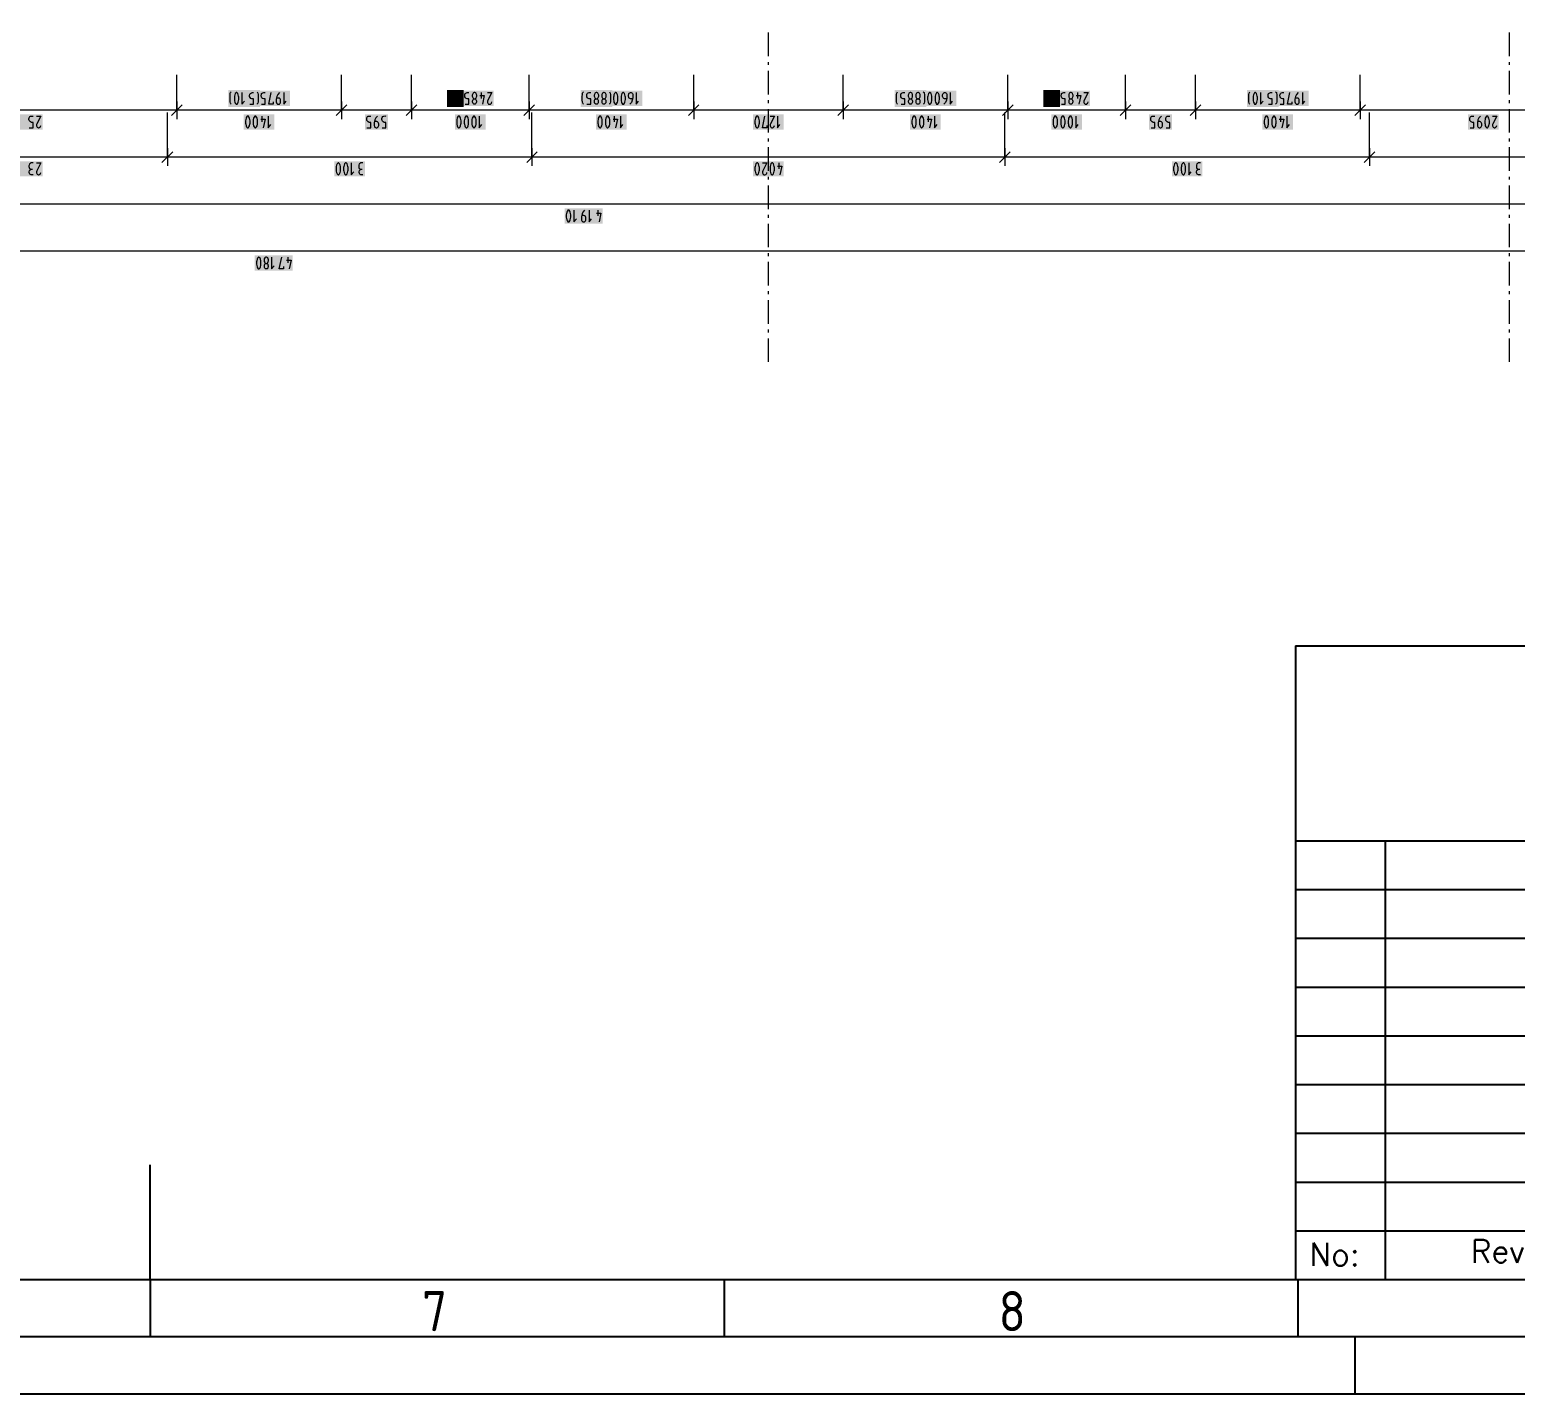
# Model space of a CAD drawing. Header units: millimetres. Extents: x 0 to 594, y 0 to 420.
# Drawn here: x 286.5 to 415.9, y 0 to 119 of the extents above; entities that cross this region are included whole.
import ezdxf
from ezdxf.enums import TextEntityAlignment as Align

# ---------------------------------------------------------------- set-up
doc = ezdxf.new("R2010")
doc.units = ezdxf.units.MM
doc.header["$LTSCALE"] = 8
for name, color, linetype in [('025', 1, 'Continuous'), ('035', 5, 'Continuous'), ('07', 7, 'Continuous'), ('PDF_Koty delkove', 7, 'Continuous'), ('PDF_Osy hlavni', 7, 'Continuous')]:
    doc.layers.add(name, color=color, linetype=linetype)
doc.styles.add('ISO Proportional', font='isocp.shx')
doc.styles.add('WD', font='romans.shx')

# ---------------------------------------------------------------- blocks, each defined once
blk = doc.blocks.new('IEC_border_a2')
at = {"layer": '035'}
for p, q in [((10, 10), (584, 10)), ((297, 10), (297, 5)), ((347, 10), (347, 5)), ((397, 10), (397, 5)), ((402, 0), (402, 5))]:
    blk.add_line(p, q, dxfattribs=at)
blk.add_lwpolyline([(0, 420), (594, 420), (594, 0), (0, 0)], close=True, dxfattribs=at)
at = {"layer": '07'}
blk.add_line((297, 10), (297, 20), dxfattribs=at)
blk.add_lwpolyline([(5, 415), (589, 415), (589, 5), (5, 5)], close=True, dxfattribs=at)
at = {"layer": '035', "style": 'ISO Proportional'}
for s, p in [('7', (320.67, 5.5)), ('8', (370.92, 5.5))]:
    blk.add_text(s, height=3.5, dxfattribs=at).set_placement(p)
blk = doc.blocks.new('IEC_tblock_a2')
at = {"layer": '035'}
for p, q in [((-179.4, 38.25), (-179.4, 0)), ((-187.2, 34), (-88.4, 34)), ((-187.2, 29.75), (-88.4, 29.75)), ((-187.2, 25.5), (-88.4, 25.5)), ((-187.2, 21.25), (-88.4, 21.25)), ((-187.2, 17), (-132.6, 17)), ((-187.2, 12.75), (-132.6, 12.75)), ((-187.2, 8.5), (-132.6, 8.5)), ((-187.2, 4.25), (0, 4.25))]:
    blk.add_line(p, q, dxfattribs=at)
at = {"layer": '07'}
for p, q in [((-187.2, 55.25), (-187.2, 0)), ((-187.2, 55.25), (0, 55.25)), ((-187.2, 38.25), (0, 38.25)), ((-187.2, 0), (0, 0))]:
    blk.add_line(p, q, dxfattribs=at)
at = {"style": 'WD'}
for tag, p in [('SCALE', (-69.88, 51.07)), ('SH', (-8.74, 10.06)), ('FILENAME', (-68.15, 0.8))]:
    blk.add_attdef(tag, p, '', height=2, dxfattribs=at)
for tag, height, p in [('PROJDESC', 5, (-45.9, 29.2)), ('EDDATE', 2, (-114.97, 30.8)), ('EDBY', 2, (-98.02, 30.86)), ('CKDATE', 2, (-114.85, 26.58)), ('CKBY', 2, (-97.88, 26.3)), ('DWGDESC', 5, (-44.85, 19.72)), ('DWGNO', 3.5, (-48.54, 9.46))]:
    blk.add_attdef(tag, text='', height=height, dxfattribs=at).set_placement(p, align=Align.CENTER)
at = {"style": 'WD', "flags": 1}
blk.add_attdef('WD_TB', (-120.95, 11.91), '', height=2, dxfattribs=at)
at = {"layer": '025', "style": 'WD'}
for s, p in [('No:', (-183.81, 1.19)), ('Revision', (-166.53, 1.47))]:
    blk.add_text(s, height=2, dxfattribs=at).set_placement(p, align=Align.CENTER)

msp = doc.modelspace()

# ---------------------------------------------------------------- linework, layer by layer
at = {"layer": 'PDF_Koty delkove', "lineweight": 18}
for points in [[(299.31, 111.94), (299.31, 112.85), (299.31, 112.89), (299.31, 112.95), (299.31, 112.99), (299.31, 113.02), (299.31, 113.06), (299.31, 113.08), (299.31, 113.12), (299.31, 113.22), (299.31, 113.26), (299.31, 113.28), (299.31, 113.32), (299.31, 113.4), (299.31, 113.44), (299.31, 115.02)], [(313.66, 113.22), (313.66, 113.29), (313.66, 113.33), (313.66, 113.59), (313.66, 113.64), (313.66, 115.02)], [(319.75, 111.94), (319.75, 112.74), (319.75, 112.78), (319.75, 112.83), (319.75, 112.87), (319.75, 112.9), (319.75, 112.93), (319.75, 112.95), (319.75, 112.99), (319.75, 113.08), (319.75, 113.11), (319.75, 113.14), (319.75, 113.17), (319.75, 113.25), (319.75, 113.29), (319.75, 113.54), (319.75, 113.58), (319.75, 115.02)], [(330, 111.94), (330, 112.69), (330, 112.72), (330, 112.78), (330, 112.81), (330, 112.84), (330, 112.87), (330, 112.89), (330, 112.92), (330, 113.01), (330, 113.04), (330, 113.06), (330, 113.1), (330, 113.17), (330, 113.21), (330, 113.45), (330, 113.49), (330, 113.6), (330, 113.65), (330, 115.02)], [(344.35, 111.94), (344.35, 112.61), (344.35, 112.64), (344.35, 112.69), (344.35, 112.72), (344.35, 112.75), (344.35, 112.78), (344.35, 112.8), (344.35, 112.83), (344.35, 112.91), (344.35, 112.94), (344.35, 112.96), (344.35, 113), (344.35, 113.06), (344.35, 113.09), (344.35, 113.32), (344.35, 113.36), (344.35, 113.46), (344.35, 113.5), (344.35, 113.59), (344.35, 113.63), (344.35, 115.02)], [(357.37, 111.94), (357.37, 112.55), (357.37, 112.57), (357.37, 112.62), (357.37, 112.65), (357.37, 112.67), (357.37, 112.7), (357.37, 112.72), (357.37, 112.75), (357.37, 112.82), (357.37, 112.85), (357.37, 112.87), (357.37, 112.9), (357.37, 112.96), (357.37, 112.99), (357.37, 113.2), (357.37, 113.24), (357.37, 113.34), (357.37, 113.37), (357.37, 113.45), (357.37, 113.49), (357.37, 115.02)], [(371.72, 113.07), (371.72, 113.11), (371.72, 113.2), (371.72, 113.23), (371.72, 113.3), (371.72, 113.34), (371.72, 113.58), (371.72, 113.62), (371.72, 115.02)], [(381.97, 111.94), (381.97, 112.41), (381.97, 112.44), (381.97, 112.48), (381.97, 112.5), (381.97, 112.53), (381.97, 112.55), (381.97, 112.56), (381.97, 112.59), (381.97, 112.65), (381.97, 112.68), (381.97, 112.69), (381.97, 112.72), (381.97, 112.77), (381.97, 112.8), (381.97, 112.98), (381.97, 113.01), (381.97, 113.1), (381.97, 113.13), (381.97, 113.2), (381.97, 113.23), (381.97, 113.46), (381.97, 113.49), (381.97, 113.59), (381.97, 113.63), (381.97, 115.02)], [(388.07, 111.94), (388.07, 112.38), (388.07, 112.4), (388.07, 112.44), (388.07, 112.47), (388.07, 112.49), (388.07, 112.51), (388.07, 112.52), (388.07, 112.55), (388.07, 112.61), (388.07, 112.64), (388.07, 112.65), (388.07, 112.68), (388.07, 112.73), (388.07, 112.75), (388.07, 112.93), (388.07, 112.96), (388.07, 113.04), (388.07, 113.07), (388.07, 113.14), (388.07, 113.17), (388.07, 113.38), (388.07, 113.42), (388.07, 113.52), (388.07, 113.55), (388.07, 115.02)], [(402.42, 111.94), (402.42, 112.31), (402.42, 112.33), (402.42, 112.36), (402.42, 112.38), (402.42, 112.4), (402.42, 112.42), (402.42, 112.43), (402.42, 112.46), (402.42, 112.51), (402.42, 112.54), (402.42, 112.55), (402.42, 112.57), (402.42, 112.62), (402.42, 112.64), (402.42, 112.8), (402.42, 112.83), (402.42, 112.9), (402.42, 112.93), (402.42, 112.99), (402.42, 113.02), (402.42, 113.21), (402.42, 113.24), (402.42, 113.33), (402.42, 113.36), (402.42, 113.57), (402.42, 113.6), (402.42, 115.02)], [(299.31, 112.71), (299.31, 111.94), (299.31, 111.17)], [(304.06, 112.45), (304.03, 112.49), (303.99, 112.56), (303.96, 112.66), (303.95, 112.8), (303.95, 113.14), (303.96, 113.31), (303.97, 113.41), (304, 113.48), (304.06, 113.55)], [(304.99, 113.48), (304.99, 112.45), (305.2, 112.73)], [(306.3, 113.55), (306.35, 113.48), (306.38, 113.41), (306.39, 113.31), (306.41, 113.14), (306.41, 112.8), (306.39, 112.66), (306.36, 112.56), (306.32, 112.49), (306.3, 112.45)], [(306.69, 112.45), (307.02, 112.45), (307.02, 112.93), (306.88, 112.93), (306.79, 112.97), (306.73, 113.02), (306.68, 113.1), (306.66, 113.17), (306.66, 113.24), (306.68, 113.31), (306.7, 113.38), (306.74, 113.43), (306.8, 113.46), (306.88, 113.48), (307.02, 113.48)], [(307.7, 112.66), (307.7, 112.45), (307.32, 112.45), (307.54, 113.48)], [(308.11, 113.31), (308.03, 113.14), (307.97, 112.9), (307.97, 112.66), (307.99, 112.59), (308.02, 112.54), (308.04, 112.51), (308.08, 112.47), (308.14, 112.45), (308.19, 112.45), (308.25, 112.47), (308.29, 112.51), (308.32, 112.54), (308.34, 112.59), (308.36, 112.66), (308.36, 112.8), (308.34, 112.86), (308.32, 112.93), (308.25, 112.98), (308.19, 113), (308, 113)], [(308.25, 113.48), (308.11, 113.31)], [(308.63, 113.48), (308.63, 112.45), (308.85, 112.73)], [(313.66, 111.94), (313.66, 112.78), (313.66, 112.81), (313.66, 112.87), (313.66, 112.9), (313.66, 112.94), (313.66, 112.97), (313.66, 112.99), (313.66, 113.03), (313.66, 113.12), (313.66, 113.16), (313.66, 113.18), (313.66, 113.22)], [(313.66, 112.71), (313.66, 111.94), (313.66, 111.17)], [(319.75, 112.71), (319.75, 111.94), (319.75, 111.17)], [(323.11, 112.45), (323.08, 112.49), (323.04, 112.56), (323.01, 112.66), (323, 112.8), (323, 113.14), (323.01, 113.31), (323.03, 113.41), (323.06, 113.48), (323.11, 113.55)], [(324.04, 113.55), (324.09, 113.48), (324.12, 113.41), (324.14, 113.31), (324.15, 113.14), (324.15, 112.8), (324.14, 112.66), (324.11, 112.56), (324.07, 112.49), (324.04, 112.45)], [(324.43, 112.45), (324.76, 112.45), (324.76, 112.93), (324.62, 112.93), (324.53, 112.97), (324.47, 113.02), (324.42, 113.1), (324.41, 113.17), (324.41, 113.24), (324.42, 113.31), (324.45, 113.38), (324.49, 113.43)], [(324.49, 113.43), (324.54, 113.46), (324.62, 113.48), (324.76, 113.48)], [(325.31, 112.93), (325.33, 112.91), (325.38, 112.86), (325.4, 112.8), (325.42, 112.73), (325.42, 112.66), (325.4, 112.59), (325.38, 112.52), (325.32, 112.47), (325.28, 112.45), (325.23, 112.45), (325.18, 112.47), (325.13, 112.52), (325.1, 112.59), (325.09, 112.66), (325.09, 112.73), (325.1, 112.8), (325.13, 112.86), (325.17, 112.91), (325.2, 112.93)], [(325.72, 113.21), (326.1, 113.21), (325.94, 112.45)], [(325.83, 113.48), (325.83, 112.97)], [(326.37, 113.48), (326.76, 113.48), (326.4, 112.8), (326.37, 112.73), (326.37, 112.62), (326.4, 112.56), (326.44, 112.51), (326.48, 112.47), (326.54, 112.45), (326.59, 112.45), (326.65, 112.47), (326.69, 112.51), (326.73, 112.56), (326.76, 112.66)], [(330, 112.71), (330, 111.94), (330, 111.17)], [(334.75, 112.45), (334.73, 112.49), (334.69, 112.56), (334.66, 112.66), (334.64, 112.8), (334.64, 113.14), (334.66, 113.31), (334.67, 113.41), (334.7, 113.48), (334.75, 113.55)], [(335.05, 112.45), (335.38, 112.45), (335.38, 112.93), (335.25, 112.93), (335.15, 112.97), (335.1, 113.02), (335.04, 113.1), (335.03, 113.17), (335.03, 113.24), (335.04, 113.31), (335.07, 113.38), (335.11, 113.43), (335.16, 113.46), (335.25, 113.48)], [(335.25, 113.48), (335.38, 113.48)], [(335.7, 113.09), (335.74, 113), (335.79, 112.95), (335.82, 112.93), (335.93, 112.93), (335.96, 112.95), (336.01, 113), (336.05, 113.09), (336.07, 113.17), (336.07, 113.24), (336.05, 113.32), (336.01, 113.41), (335.96, 113.46), (335.9, 113.48), (335.85, 113.48), (335.79, 113.46), (335.74, 113.41), (335.7, 113.32), (335.68, 113.24)], [(335.68, 113.24), (335.68, 113.17), (335.7, 113.09)], [(335.93, 112.93), (335.96, 112.91), (336, 112.86), (336.02, 112.8), (336.04, 112.73), (336.04, 112.66), (336.02, 112.59), (336, 112.52), (335.94, 112.47), (335.9, 112.45), (335.85, 112.45), (335.81, 112.47), (335.75, 112.52), (335.72, 112.59), (335.71, 112.66), (335.71, 112.73), (335.72, 112.8), (335.75, 112.86), (335.79, 112.91), (335.82, 112.93)], [(336.59, 112.93), (336.61, 112.91), (336.65, 112.86), (336.68, 112.8), (336.69, 112.73), (336.69, 112.66), (336.68, 112.59), (336.65, 112.52), (336.6, 112.47), (336.56, 112.45), (336.5, 112.45), (336.46, 112.47), (336.41, 112.52), (336.38, 112.59), (336.37, 112.66), (336.37, 112.73), (336.38, 112.8), (336.41, 112.86), (336.45, 112.91), (336.48, 112.93)], [(337, 113.55), (337.05, 113.48), (337.08, 113.41), (337.09, 113.31), (337.11, 113.14), (337.11, 112.8), (337.09, 112.66), (337.06, 112.56), (337.02, 112.49), (337, 112.45)], [(339.03, 112.93), (338.84, 112.93), (338.78, 112.95), (338.74, 112.98), (338.71, 113.02), (338.69, 113.07), (338.67, 113.14), (338.67, 113.27), (338.69, 113.34), (338.71, 113.39), (338.74, 113.43), (338.78, 113.46), (338.84, 113.48), (338.89, 113.48), (338.95, 113.46), (338.99, 113.43), (339.01, 113.39), (339.04, 113.34), (339.06, 113.27), (339.06, 113.03), (339, 112.8)], [(339, 112.8), (338.92, 112.62), (338.78, 112.45)], [(339.33, 113.48), (339.33, 112.45), (339.55, 112.73)], [(344.35, 112.71), (344.35, 111.94), (344.35, 111.17)], [(357.37, 112.71), (357.37, 111.94), (357.37, 111.17)], [(362.12, 112.45), (362.09, 112.49), (362.05, 112.56), (362.03, 112.66), (362.01, 112.8), (362.01, 113.14), (362.03, 113.31), (362.04, 113.41), (362.07, 113.48), (362.12, 113.55)], [(362.42, 112.45), (362.75, 112.45), (362.75, 112.93), (362.61, 112.93), (362.52, 112.97), (362.46, 113.02), (362.41, 113.1), (362.39, 113.17), (362.39, 113.24), (362.41, 113.31), (362.44, 113.38), (362.48, 113.43), (362.53, 113.46), (362.61, 113.48), (362.75, 113.48)], [(363.27, 112.45), (363.21, 112.45), (363.17, 112.47), (363.12, 112.52), (363.09, 112.59), (363.08, 112.66), (363.08, 112.73), (363.09, 112.8), (363.12, 112.86), (363.16, 112.91), (363.19, 112.93)], [(363.3, 112.93), (363.32, 112.91), (363.36, 112.86), (363.39, 112.8), (363.41, 112.73), (363.41, 112.66), (363.39, 112.59), (363.36, 112.52), (363.31, 112.47), (363.27, 112.45)], [(363.71, 113.24), (363.71, 113.17), (363.72, 113.09), (363.76, 113), (363.82, 112.95), (363.84, 112.93), (363.95, 112.93), (363.98, 112.95), (364.03, 113), (364.08, 113.09), (364.09, 113.17), (364.09, 113.24), (364.08, 113.32), (364.03, 113.41), (363.98, 113.46), (363.93, 113.48), (363.87, 113.48), (363.82, 113.46), (363.76, 113.41)], [(363.76, 113.41), (363.72, 113.32), (363.71, 113.24)], [(363.95, 112.93), (363.98, 112.91), (364.02, 112.86), (364.05, 112.8), (364.06, 112.73), (364.06, 112.66), (364.05, 112.59), (364.02, 112.52), (363.97, 112.47), (363.93, 112.45), (363.87, 112.45), (363.83, 112.47), (363.77, 112.52), (363.75, 112.59), (363.73, 112.66), (363.73, 112.73), (363.75, 112.8), (363.77, 112.86), (363.82, 112.91), (363.84, 112.93)], [(364.36, 113.55), (364.42, 113.48), (364.44, 113.41), (364.46, 113.31), (364.47, 113.14), (364.47, 112.8), (364.46, 112.66), (364.43, 112.56), (364.39, 112.49), (364.36, 112.45)], [(364.73, 112.86), (364.74, 112.76), (364.77, 112.64), (364.81, 112.54), (364.86, 112.47), (364.89, 112.45), (364.95, 112.45), (364.97, 112.47), (365.03, 112.54), (365.07, 112.64), (365.1, 112.76), (365.11, 112.86), (365.11, 113.07), (365.1, 113.17), (365.07, 113.29), (365.03, 113.39), (364.97, 113.46), (364.95, 113.48), (364.89, 113.48), (364.86, 113.46), (364.81, 113.39), (364.77, 113.29), (364.74, 113.17), (364.73, 113.07)], [(364.73, 113.07), (364.73, 112.86)], [(366.4, 112.93), (366.2, 112.93), (366.15, 112.95), (366.11, 112.98), (366.08, 113.02), (366.05, 113.07), (366.04, 113.14), (366.04, 113.27), (366.05, 113.34), (366.08, 113.39), (366.11, 113.43), (366.15, 113.46), (366.2, 113.48), (366.26, 113.48), (366.31, 113.46), (366.35, 113.43), (366.38, 113.39), (366.41, 113.34), (366.42, 113.27), (366.42, 113.03), (366.37, 112.8), (366.29, 112.62), (366.15, 112.45)], [(366.7, 113.48), (366.7, 112.45), (366.91, 112.73)], [(371.72, 111.94), (371.72, 112.47), (371.72, 112.49), (371.72, 112.54), (371.72, 112.56), (371.72, 112.59), (371.72, 112.61), (371.72, 112.63), (371.72, 112.65), (371.72, 112.72), (371.72, 112.75), (371.72, 112.77), (371.72, 112.8), (371.72, 112.85), (371.72, 112.88), (371.72, 113.07)], [(371.72, 112.71), (371.72, 111.94), (371.72, 111.17)], [(375.08, 112.45), (375.05, 112.49), (375.01, 112.56), (374.98, 112.66), (374.97, 112.8), (374.97, 113.14), (374.98, 113.31), (374.99, 113.41), (375.02, 113.48), (375.08, 113.55)], [(376.01, 113.55), (376.06, 113.48), (376.09, 113.41), (376.1, 113.31), (376.12, 113.14), (376.12, 112.8), (376.1, 112.66), (376.07, 112.56), (376.03, 112.49), (376.01, 112.45)], [(376.37, 113.24), (376.39, 113.31), (376.41, 113.38), (376.45, 113.43), (376.51, 113.46), (376.59, 113.48), (376.73, 113.48)], [(376.4, 112.45), (376.73, 112.45), (376.73, 112.93), (376.59, 112.93), (376.5, 112.97), (376.44, 113.02), (376.39, 113.1), (376.37, 113.17), (376.37, 113.24)], [(377.27, 112.93), (377.3, 112.91), (377.34, 112.86), (377.37, 112.8), (377.38, 112.73), (377.38, 112.66), (377.37, 112.59), (377.34, 112.52), (377.29, 112.47), (377.25, 112.45), (377.19, 112.45), (377.15, 112.47), (377.1, 112.52), (377.07, 112.59), (377.06, 112.66), (377.06, 112.73), (377.07, 112.8), (377.1, 112.86), (377.14, 112.91), (377.16, 112.93)], [(377.68, 113.21), (378.07, 113.21), (377.9, 112.45)], [(377.79, 113.48), (377.79, 112.97)], [(378.34, 113.48), (378.72, 113.48), (378.37, 112.8), (378.34, 112.73), (378.34, 112.62), (378.37, 112.56), (378.41, 112.51), (378.45, 112.47), (378.5, 112.45), (378.56, 112.45), (378.61, 112.47), (378.65, 112.51), (378.7, 112.56), (378.72, 112.66)], [(381.97, 112.71), (381.97, 111.94), (381.97, 111.17)], [(388.07, 112.71), (388.07, 111.94), (388.07, 111.17)], [(392.82, 112.45), (392.79, 112.49), (392.75, 112.56), (392.72, 112.66), (392.71, 112.8), (392.71, 113.14), (392.72, 113.31), (392.74, 113.41), (392.77, 113.48), (392.82, 113.55)], [(393.09, 113.07), (393.09, 112.86), (393.11, 112.76), (393.13, 112.64), (393.18, 112.54), (393.23, 112.47), (393.26, 112.45), (393.31, 112.45), (393.34, 112.47), (393.39, 112.54), (393.43, 112.64), (393.46, 112.76), (393.48, 112.86), (393.48, 113.07), (393.46, 113.17), (393.43, 113.29), (393.39, 113.39), (393.34, 113.46), (393.31, 113.48), (393.26, 113.48), (393.23, 113.46), (393.18, 113.39), (393.13, 113.29), (393.11, 113.17), (393.09, 113.07)], [(393.75, 113.48), (393.75, 112.45), (393.97, 112.73)], [(394.43, 112.45), (394.76, 112.45), (394.76, 112.93), (394.62, 112.93), (394.53, 112.97), (394.47, 113.02), (394.42, 113.1), (394.41, 113.17), (394.41, 113.24), (394.42, 113.31), (394.45, 113.38), (394.49, 113.43), (394.54, 113.46), (394.62, 113.48), (394.76, 113.48)], [(395.06, 113.55), (395.12, 113.48), (395.14, 113.41), (395.16, 113.31), (395.17, 113.14), (395.17, 112.8), (395.16, 112.66), (395.13, 112.56), (395.09, 112.49), (395.06, 112.45)], [(395.43, 113.24), (395.44, 113.31), (395.47, 113.38), (395.51, 113.43), (395.56, 113.46), (395.65, 113.48), (395.78, 113.48)], [(395.45, 112.45), (395.78, 112.45), (395.78, 112.93), (395.65, 112.93), (395.55, 112.97), (395.5, 113.02), (395.44, 113.1), (395.43, 113.17), (395.43, 113.24)], [(396.47, 112.66), (396.47, 112.45), (396.08, 112.45), (396.3, 113.48)], [(397.01, 113.48), (396.88, 113.31), (396.79, 113.14), (396.74, 112.9), (396.74, 112.66), (396.75, 112.59), (396.78, 112.54), (396.81, 112.51), (396.85, 112.47), (396.9, 112.45), (396.96, 112.45), (397.01, 112.47), (397.05, 112.51), (397.08, 112.54), (397.11, 112.59), (397.12, 112.66), (397.12, 112.8), (397.11, 112.86), (397.08, 112.93), (397.01, 112.98), (396.96, 113), (396.77, 113)], [(397.39, 113.48), (397.39, 112.45), (397.61, 112.73)], [(402.42, 112.71), (402.42, 111.94), (402.42, 111.17)], [(423.89, 111.94), (402.42, 111.94), (388.07, 111.94), (381.97, 111.94), (371.72, 111.94), (357.37, 111.94), (344.35, 111.94), (330, 111.94), (319.75, 111.94), (313.66, 111.94), (299.31, 111.94), (273.27, 111.94)], [(286.45, 110.4), (286.78, 110.4), (286.78, 110.88), (286.64, 110.88), (286.55, 110.92), (286.49, 110.97), (286.44, 111.05), (286.42, 111.12), (286.42, 111.19), (286.44, 111.26), (286.47, 111.33), (286.51, 111.38), (286.56, 111.41), (286.64, 111.43), (286.78, 111.43)], [(287.08, 111.43), (287.47, 111.43), (287.11, 110.75), (287.08, 110.68), (287.08, 110.57), (287.11, 110.51)], [(298.49, 107.85), (298.49, 111.73)], [(299.77, 112.4), (298.84, 111.48)], [(305.96, 110.81), (305.97, 110.71), (306, 110.59), (306.04, 110.49), (306.1, 110.42), (306.12, 110.4), (306.18, 110.4), (306.21, 110.42), (306.26, 110.49), (306.3, 110.59), (306.33, 110.71), (306.34, 110.81), (306.34, 111.02), (306.33, 111.12), (306.3, 111.24), (306.26, 111.34), (306.21, 111.41), (306.18, 111.43), (306.12, 111.43), (306.1, 111.41), (306.04, 111.34), (306, 111.24), (305.97, 111.12), (305.96, 111.02)], [(306.73, 111.43), (306.73, 110.92)], [(307.27, 111.43), (307.27, 110.4), (307.49, 110.68)], [(314.12, 112.4), (313.19, 111.48)], [(315.88, 110.4), (316.21, 110.4), (316.21, 110.88), (316.07, 110.88), (315.98, 110.92), (315.92, 110.97), (315.87, 111.05), (315.86, 111.12), (315.86, 111.19), (315.87, 111.26), (315.9, 111.33), (315.94, 111.38), (315.99, 111.41), (316.07, 111.43), (316.21, 111.43)], [(316.79, 111.43), (316.65, 111.26), (316.57, 111.09), (316.51, 110.85), (316.51, 110.61), (316.53, 110.54), (316.55, 110.49), (316.58, 110.46), (316.62, 110.42), (316.68, 110.4), (316.73, 110.4), (316.79, 110.42), (316.83, 110.46), (316.85, 110.49), (316.88, 110.54), (316.9, 110.61), (316.9, 110.75), (316.88, 110.81), (316.85, 110.88), (316.79, 110.93), (316.73, 110.95), (316.54, 110.95)], [(320.22, 112.4), (319.29, 111.48)], [(324.73, 111.12), (324.7, 111.24), (324.66, 111.34), (324.6, 111.41), (324.58, 111.43), (324.52, 111.43), (324.49, 111.41), (324.44, 111.34), (324.4, 111.24), (324.37, 111.12), (324.36, 111.02)], [(325.67, 111.43), (325.67, 110.4), (325.89, 110.68)], [(330.47, 112.4), (329.54, 111.48)], [(330.26, 107.85), (330.26, 111.73)], [(336.66, 111.02), (336.66, 110.81), (336.67, 110.71), (336.7, 110.59), (336.74, 110.49), (336.79, 110.42), (336.82, 110.4), (336.88, 110.4), (336.9, 110.42), (336.96, 110.49), (337, 110.59), (337.03, 110.71), (337.04, 110.81), (337.04, 111.02), (337.03, 111.12), (337, 111.24), (336.96, 111.34), (336.9, 111.41), (336.88, 111.43), (336.82, 111.43), (336.79, 111.41)], [(336.79, 111.41), (336.74, 111.34), (336.7, 111.24), (336.67, 111.12), (336.66, 111.02)], [(337.42, 111.43), (337.42, 110.92)], [(337.97, 111.43), (337.97, 110.4), (338.19, 110.68)], [(344.81, 112.4), (343.89, 111.48)], [(350.34, 110.4), (350.56, 111.43)], [(351, 111.43), (351.38, 111.43), (351.03, 110.75), (351, 110.68), (351, 110.57), (351.03, 110.51), (351.07, 110.46), (351.11, 110.42), (351.16, 110.4), (351.22, 110.4), (351.27, 110.42), (351.31, 110.46), (351.35, 110.51), (351.38, 110.61)], [(351.66, 111.43), (351.66, 110.4), (351.87, 110.68)], [(357.83, 112.4), (356.91, 111.48)], [(363.37, 111.02), (363.37, 110.81), (363.38, 110.71), (363.41, 110.59), (363.45, 110.49), (363.5, 110.42), (363.53, 110.4), (363.59, 110.4), (363.61, 110.42), (363.67, 110.49), (363.71, 110.59), (363.74, 110.71), (363.75, 110.81), (363.75, 111.02), (363.74, 111.12), (363.71, 111.24), (363.67, 111.34), (363.61, 111.41), (363.59, 111.43), (363.53, 111.43), (363.5, 111.41), (363.45, 111.34), (363.41, 111.24), (363.38, 111.12)], [(364.79, 111.43), (364.79, 110.92)], [(365.34, 111.43), (365.34, 110.4), (365.56, 110.68)], [(372.18, 112.4), (371.26, 111.48)], [(371.46, 107.85), (371.46, 111.73)], [(376.7, 110.71), (376.71, 110.81), (376.71, 111.02), (376.7, 111.12), (376.67, 111.24), (376.63, 111.34), (376.57, 111.41), (376.54, 111.43), (376.49, 111.43), (376.46, 111.41), (376.41, 111.34), (376.37, 111.24), (376.34, 111.12), (376.33, 111.02)], [(377.64, 111.43), (377.64, 110.4), (377.86, 110.68)], [(382.43, 112.4), (381.51, 111.48)], [(384.53, 110.4), (384.53, 110.88), (384.39, 110.88), (384.29, 110.92), (384.24, 110.97), (384.19, 111.05), (384.17, 111.12), (384.17, 111.19), (384.19, 111.26), (384.21, 111.33), (384.25, 111.38), (384.31, 111.41), (384.39, 111.43), (384.53, 111.43)], [(385.1, 111.43), (384.96, 111.26), (384.88, 111.09), (384.83, 110.85), (384.83, 110.61), (384.84, 110.54), (384.87, 110.49), (384.9, 110.46), (384.94, 110.42), (384.99, 110.4), (385.05, 110.4), (385.1, 110.42), (385.14, 110.46), (385.17, 110.49), (385.2, 110.54), (385.21, 110.61), (385.21, 110.75), (385.2, 110.81), (385.17, 110.88), (385.1, 110.93), (385.05, 110.95), (384.86, 110.95)], [(385.51, 110.4), (385.84, 110.4), (385.84, 110.88), (385.7, 110.88), (385.61, 110.92), (385.55, 110.97), (385.5, 111.05), (385.49, 111.12), (385.49, 111.19), (385.5, 111.26), (385.53, 111.33), (385.57, 111.38), (385.62, 111.41), (385.7, 111.43), (385.84, 111.43)], [(388.53, 112.4), (387.61, 111.48)], [(394.31, 110.42), (394.37, 110.49), (394.41, 110.59), (394.44, 110.71), (394.45, 110.81), (394.45, 111.02), (394.44, 111.12), (394.41, 111.24), (394.37, 111.34), (394.31, 111.41), (394.29, 111.43), (394.23, 111.43), (394.2, 111.41), (394.15, 111.34), (394.11, 111.24), (394.08, 111.12), (394.07, 111.02)], [(395.49, 111.43), (395.49, 110.92)], [(396.04, 111.43), (396.04, 110.4), (396.26, 110.68)], [(402.88, 112.4), (401.96, 111.48)], [(403.24, 107.85), (403.24, 111.73)], [(412.01, 110.4), (412.33, 110.4), (412.33, 110.88), (412.2, 110.88), (412.1, 110.92), (412.05, 110.97), (411.99, 111.05), (411.98, 111.12), (411.98, 111.19), (411.99, 111.26), (412.02, 111.33), (412.06, 111.38), (412.12, 111.41), (412.2, 111.43), (412.33, 111.43)], [(412.91, 111.43), (412.77, 111.26), (412.69, 111.09), (412.64, 110.85), (412.64, 110.61), (412.65, 110.54), (412.68, 110.49), (412.7, 110.46), (412.75, 110.42), (412.8, 110.4), (412.85, 110.4), (412.91, 110.42), (412.95, 110.46), (412.98, 110.49), (413.01, 110.54), (413.02, 110.61), (413.02, 110.75), (413.01, 110.81), (412.98, 110.88), (412.91, 110.93), (412.85, 110.95), (412.66, 110.95)], [(413.95, 111.43), (414.33, 111.43), (413.98, 110.75), (413.95, 110.68), (413.95, 110.57), (413.98, 110.51), (414.02, 110.46), (414.06, 110.42), (414.11, 110.4), (414.17, 110.4)], [(287.11, 110.51), (287.15, 110.46), (287.19, 110.42), (287.25, 110.4), (287.3, 110.4), (287.35, 110.42), (287.4, 110.46), (287.44, 110.51), (287.47, 110.61)], [(305.96, 111.02), (305.96, 110.81)], [(306.62, 111.16), (307, 111.16), (306.84, 110.4)], [(324.36, 111.02), (324.36, 110.81), (324.37, 110.71), (324.4, 110.59), (324.44, 110.49), (324.49, 110.42), (324.52, 110.4), (324.58, 110.4), (324.6, 110.42), (324.66, 110.49), (324.7, 110.59), (324.73, 110.71), (324.74, 110.81), (324.74, 111.02), (324.73, 111.12)], [(337.32, 111.16), (337.7, 111.16), (337.53, 110.4)], [(350.73, 110.61), (350.73, 110.4), (350.34, 110.4)], [(363.38, 111.12), (363.37, 111.02)], [(364.68, 111.16), (365.07, 111.16), (364.9, 110.4)], [(376.33, 111.02), (376.33, 110.81), (376.34, 110.71), (376.37, 110.59), (376.41, 110.49), (376.46, 110.42), (376.49, 110.4), (376.54, 110.4), (376.57, 110.42), (376.63, 110.49), (376.67, 110.59), (376.7, 110.71)], [(384.2, 110.4), (384.53, 110.4)], [(394.07, 111.02), (394.07, 110.81), (394.08, 110.71), (394.11, 110.59), (394.15, 110.49), (394.2, 110.42), (394.23, 110.4), (394.29, 110.4), (394.31, 110.42)], [(395.38, 111.16), (395.76, 111.16), (395.6, 110.4)], [(414.17, 110.4), (414.22, 110.42), (414.26, 110.46), (414.31, 110.51), (414.33, 110.61)], [(549.56, 107.85), (518.99, 107.85), (486.83, 107.85), (438.24, 107.85), (403.24, 107.85), (371.46, 107.85), (330.26, 107.85), (298.49, 107.85), (274.09, 107.85), (242.32, 107.85), (201.11, 107.85), (169.34, 107.85), (140.38, 107.85), (119.96, 107.85), (114.47, 107.85), (80.88, 107.85), (65.97, 107.85)], [(298.95, 108.31), (298.02, 107.39)], [(298.49, 108.62), (298.49, 107.85), (298.49, 107.08)], [(330.72, 108.31), (329.8, 107.39)], [(330.26, 108.62), (330.26, 107.85), (330.26, 107.08)], [(371.93, 108.31), (371, 107.39)], [(371.46, 108.62), (371.46, 107.85), (371.46, 107.08)], [(403.7, 108.31), (402.78, 107.39)], [(403.24, 108.62), (403.24, 107.85), (403.24, 107.08)], [(286.78, 107.34), (286.59, 107.34), (286.52, 107.3), (286.47, 107.25), (286.44, 107.16), (286.42, 107.1), (286.42, 107.03), (286.44, 106.94), (286.47, 106.87), (286.52, 106.82), (286.62, 106.79)], [(286.78, 106.31), (286.62, 106.31), (286.56, 106.33), (286.51, 106.36), (286.48, 106.41), (286.45, 106.52), (286.45, 106.58), (286.48, 106.69), (286.53, 106.75), (286.62, 106.79), (286.73, 106.79)], [(287.08, 107.34), (287.47, 107.34), (287.11, 106.65), (287.08, 106.58), (287.08, 106.48), (287.11, 106.41), (287.15, 106.36), (287.19, 106.33), (287.25, 106.31), (287.3, 106.31), (287.36, 106.33), (287.4, 106.36), (287.44, 106.41), (287.47, 106.52)], [(313.2, 106.93), (313.2, 106.72), (313.21, 106.62), (313.24, 106.5), (313.28, 106.4), (313.33, 106.33), (313.36, 106.31), (313.41, 106.31), (313.44, 106.33), (313.5, 106.4), (313.54, 106.5), (313.56, 106.62), (313.58, 106.72), (313.58, 106.93), (313.56, 107.03), (313.54, 107.15), (313.5, 107.25), (313.44, 107.32), (313.41, 107.34), (313.36, 107.34), (313.33, 107.32), (313.28, 107.25)], [(313.28, 107.25), (313.24, 107.15), (313.21, 107.03), (313.2, 106.93)], [(314.51, 107.34), (314.51, 106.31), (314.73, 106.58)], [(315.52, 107.34), (315.33, 107.34), (315.26, 107.3), (315.21, 107.25), (315.18, 107.16), (315.17, 107.1), (315.17, 107.03), (315.18, 106.94)], [(315.18, 106.94), (315.21, 106.87), (315.26, 106.82), (315.36, 106.79)], [(315.52, 106.31), (315.36, 106.31), (315.3, 106.33), (315.25, 106.36), (315.22, 106.41), (315.19, 106.52), (315.19, 106.58), (315.22, 106.69), (315.28, 106.75), (315.36, 106.79), (315.47, 106.79)], [(351.66, 107.06), (352.04, 107.06), (351.87, 106.31)], [(351.77, 107.34), (351.77, 106.82)], [(386.31, 106.33), (386.34, 106.31), (386.39, 106.31), (386.42, 106.33), (386.48, 106.4), (386.52, 106.5), (386.54, 106.62), (386.56, 106.72), (386.56, 106.93), (386.54, 107.03), (386.52, 107.15), (386.48, 107.25), (386.42, 107.32), (386.39, 107.34), (386.34, 107.34), (386.31, 107.32), (386.26, 107.25), (386.22, 107.15), (386.19, 107.03), (386.17, 106.93)], [(386.17, 106.93), (386.17, 106.72), (386.19, 106.62), (386.22, 106.5), (386.26, 106.4), (386.31, 106.33)], [(387.49, 107.34), (387.49, 106.31), (387.71, 106.58)], [(388.5, 107.34), (388.31, 107.34), (388.24, 107.3), (388.19, 107.25), (388.16, 107.16), (388.15, 107.1), (388.15, 107.03), (388.16, 106.94), (388.19, 106.87), (388.24, 106.82), (388.34, 106.79)], [(388.5, 106.31), (388.34, 106.31), (388.28, 106.33), (388.23, 106.36), (388.2, 106.41), (388.17, 106.52), (388.17, 106.58), (388.2, 106.69), (388.25, 106.75), (388.34, 106.79), (388.45, 106.79)], [(549.56, 103.74), (336.22, 103.74), (119.96, 103.74), (114.47, 103.74), (80.88, 103.74), (65.97, 103.74)], [(333.91, 103.23), (333.91, 102.2), (334.13, 102.48)], [(334.84, 103.23), (334.7, 103.06), (334.62, 102.89), (334.57, 102.65), (334.57, 102.41), (334.58, 102.34), (334.61, 102.29), (334.64, 102.26), (334.68, 102.22), (334.73, 102.2), (334.79, 102.2), (334.84, 102.22), (334.88, 102.26), (334.91, 102.29), (334.94, 102.34), (334.95, 102.41), (334.95, 102.55), (334.94, 102.61), (334.91, 102.68), (334.84, 102.73), (334.79, 102.75), (334.6, 102.75)], [(335.23, 103.23), (335.23, 102.2), (335.44, 102.48)], [(335.88, 102.96), (336.27, 102.96), (336.1, 102.2)], [(335.99, 103.23), (335.99, 102.72)], [(549.56, 99.64), (309.27, 99.64), (65.97, 99.64)], [(306.98, 98.17), (306.95, 98.24), (306.94, 98.31), (306.94, 98.38), (306.95, 98.45), (306.98, 98.51), (307.02, 98.57), (307.05, 98.58)], [(307.16, 98.58), (307.19, 98.57), (307.23, 98.51), (307.25, 98.45), (307.27, 98.38), (307.27, 98.31), (307.25, 98.24), (307.23, 98.17), (307.17, 98.12), (307.13, 98.1), (307.08, 98.1), (307.04, 98.12), (306.98, 98.17)], [(307.57, 99.13), (307.57, 98.1), (307.79, 98.38)], [(308.61, 98.31), (308.61, 98.1), (308.23, 98.1), (308.45, 99.13)], [(308.88, 98.86), (309.27, 98.86), (309.1, 98.1)], [(308.99, 99.13), (308.99, 98.62)]]:
    msp.add_lwpolyline(points, dxfattribs=at)
for points in [[(304.33, 113.07), (304.33, 112.86), (304.34, 112.76), (304.37, 112.64), (304.41, 112.54), (304.47, 112.47), (304.49, 112.45), (304.55, 112.45), (304.58, 112.47), (304.63, 112.54), (304.67, 112.64), (304.7, 112.76), (304.71, 112.86), (304.71, 113.07), (304.7, 113.17), (304.67, 113.29), (304.63, 113.39), (304.58, 113.46), (304.55, 113.48), (304.49, 113.48), (304.47, 113.46), (304.41, 113.39), (304.37, 113.29), (304.34, 113.17)], [(323.38, 113.07), (323.38, 112.86), (323.4, 112.76), (323.42, 112.64), (323.47, 112.54), (323.52, 112.47), (323.55, 112.45), (323.6, 112.45), (323.63, 112.47), (323.68, 112.54), (323.72, 112.64), (323.75, 112.76), (323.77, 112.86), (323.77, 113.07), (323.75, 113.17), (323.72, 113.29), (323.68, 113.39), (323.63, 113.46), (323.6, 113.48), (323.55, 113.48), (323.52, 113.46), (323.47, 113.39), (323.42, 113.29), (323.4, 113.17)], [(325.06, 113.24), (325.06, 113.17), (325.08, 113.09), (325.12, 113), (325.17, 112.95), (325.2, 112.93), (325.31, 112.93), (325.33, 112.95), (325.39, 113), (325.43, 113.09), (325.44, 113.17), (325.44, 113.24), (325.43, 113.32), (325.39, 113.41), (325.33, 113.46), (325.28, 113.48), (325.23, 113.48), (325.17, 113.46), (325.12, 113.41), (325.08, 113.32)], [(336.34, 113.24), (336.34, 113.17), (336.35, 113.09), (336.39, 113), (336.45, 112.95), (336.48, 112.93), (336.59, 112.93), (336.61, 112.95), (336.67, 113), (336.71, 113.09), (336.72, 113.17), (336.72, 113.24), (336.71, 113.32), (336.67, 113.41), (336.61, 113.46), (336.56, 113.48), (336.5, 113.48), (336.45, 113.46), (336.39, 113.41), (336.35, 113.32)], [(337.36, 113.07), (337.36, 112.86), (337.38, 112.76), (337.4, 112.64), (337.44, 112.54), (337.5, 112.47), (337.53, 112.45), (337.58, 112.45), (337.61, 112.47), (337.66, 112.54), (337.7, 112.64), (337.73, 112.76), (337.74, 112.86), (337.74, 113.07), (337.73, 113.17), (337.7, 113.29), (337.66, 113.39), (337.61, 113.46), (337.58, 113.48), (337.53, 113.48), (337.5, 113.46), (337.44, 113.39), (337.4, 113.29), (337.38, 113.17)], [(338.02, 113.07), (338.02, 112.86), (338.03, 112.76), (338.06, 112.64), (338.1, 112.54), (338.15, 112.47), (338.18, 112.45), (338.24, 112.45), (338.26, 112.47), (338.32, 112.54), (338.36, 112.64), (338.39, 112.76), (338.4, 112.86), (338.4, 113.07), (338.39, 113.17), (338.36, 113.29), (338.32, 113.39), (338.26, 113.46), (338.24, 113.48), (338.18, 113.48), (338.15, 113.46), (338.1, 113.39), (338.06, 113.29), (338.03, 113.17)], [(363.05, 113.24), (363.05, 113.17), (363.06, 113.09), (363.11, 113), (363.16, 112.95), (363.19, 112.93), (363.3, 112.93), (363.32, 112.95), (363.38, 113), (363.42, 113.09), (363.43, 113.17), (363.43, 113.24), (363.42, 113.32), (363.38, 113.41), (363.32, 113.46), (363.27, 113.48), (363.21, 113.48), (363.16, 113.46), (363.11, 113.41), (363.06, 113.32)], [(365.38, 113.07), (365.38, 112.86), (365.4, 112.76), (365.43, 112.64), (365.47, 112.54), (365.52, 112.47), (365.55, 112.45), (365.6, 112.45), (365.63, 112.47), (365.68, 112.54), (365.73, 112.64), (365.75, 112.76), (365.77, 112.86), (365.77, 113.07), (365.75, 113.17), (365.73, 113.29), (365.68, 113.39), (365.63, 113.46), (365.6, 113.48), (365.55, 113.48), (365.52, 113.46), (365.47, 113.39), (365.43, 113.29), (365.4, 113.17)], [(375.35, 113.07), (375.35, 112.86), (375.36, 112.76), (375.39, 112.64), (375.43, 112.54), (375.49, 112.47), (375.51, 112.45), (375.57, 112.45), (375.6, 112.47), (375.65, 112.54), (375.69, 112.64), (375.72, 112.76), (375.73, 112.86), (375.73, 113.07), (375.72, 113.17), (375.69, 113.29), (375.65, 113.39), (375.6, 113.46), (375.57, 113.48), (375.51, 113.48), (375.49, 113.46), (375.43, 113.39), (375.39, 113.29), (375.36, 113.17)], [(377.03, 113.24), (377.03, 113.17), (377.04, 113.09), (377.08, 113), (377.14, 112.95), (377.16, 112.93), (377.27, 112.93), (377.3, 112.95), (377.36, 113), (377.4, 113.09), (377.41, 113.17), (377.41, 113.24), (377.4, 113.32), (377.36, 113.41), (377.3, 113.46), (377.25, 113.48), (377.19, 113.48), (377.14, 113.46), (377.08, 113.41), (377.04, 113.32)], [(305.3, 111.02), (305.3, 110.81), (305.32, 110.71), (305.34, 110.59), (305.38, 110.49), (305.44, 110.42), (305.47, 110.4), (305.52, 110.4), (305.55, 110.42), (305.6, 110.49), (305.64, 110.59), (305.67, 110.71), (305.69, 110.81), (305.69, 111.02), (305.67, 111.12), (305.64, 111.24), (305.6, 111.34), (305.55, 111.41), (305.52, 111.43), (305.47, 111.43), (305.44, 111.41), (305.38, 111.34), (305.34, 111.24), (305.32, 111.12)], [(323.7, 111.02), (323.7, 110.81), (323.72, 110.71), (323.74, 110.59), (323.78, 110.49), (323.84, 110.42), (323.87, 110.4), (323.92, 110.4), (323.95, 110.42), (324, 110.49), (324.04, 110.59), (324.07, 110.71), (324.08, 110.81), (324.08, 111.02), (324.07, 111.12), (324.04, 111.24), (324, 111.34), (323.95, 111.41), (323.92, 111.43), (323.87, 111.43), (323.84, 111.41), (323.78, 111.34), (323.74, 111.24), (323.72, 111.12)], [(325.02, 111.02), (325.02, 110.81), (325.03, 110.71), (325.06, 110.59), (325.1, 110.49), (325.15, 110.42), (325.18, 110.4), (325.23, 110.4), (325.26, 110.42), (325.32, 110.49), (325.36, 110.59), (325.39, 110.71), (325.4, 110.81), (325.4, 111.02), (325.39, 111.12), (325.36, 111.24), (325.32, 111.34), (325.26, 111.41), (325.23, 111.43), (325.18, 111.43), (325.15, 111.41), (325.1, 111.34), (325.06, 111.24), (325.03, 111.12)], [(336, 111.02), (336, 110.81), (336.02, 110.71), (336.04, 110.59), (336.08, 110.49), (336.14, 110.42), (336.17, 110.4), (336.22, 110.4), (336.25, 110.42), (336.3, 110.49), (336.34, 110.59), (336.37, 110.71), (336.38, 110.81), (336.38, 111.02), (336.37, 111.12), (336.34, 111.24), (336.3, 111.34), (336.25, 111.41), (336.22, 111.43), (336.17, 111.43), (336.14, 111.41), (336.08, 111.34), (336.04, 111.24), (336.02, 111.12)], [(349.68, 111.02), (349.68, 110.81), (349.7, 110.71), (349.73, 110.59), (349.77, 110.49), (349.82, 110.42), (349.85, 110.4), (349.9, 110.4), (349.93, 110.42), (349.99, 110.49), (350.03, 110.59), (350.05, 110.71), (350.07, 110.81), (350.07, 111.02), (350.05, 111.12), (350.03, 111.24), (349.99, 111.34), (349.93, 111.41), (349.9, 111.43), (349.85, 111.43), (349.82, 111.41), (349.77, 111.34), (349.73, 111.24), (349.7, 111.12)], [(364.03, 111.02), (364.03, 110.81), (364.04, 110.71), (364.07, 110.59), (364.11, 110.49), (364.16, 110.42), (364.19, 110.4), (364.24, 110.4), (364.27, 110.42), (364.33, 110.49), (364.37, 110.59), (364.4, 110.71), (364.41, 110.81), (364.41, 111.02), (364.4, 111.12), (364.37, 111.24), (364.33, 111.34), (364.27, 111.41), (364.24, 111.43), (364.19, 111.43), (364.16, 111.41), (364.11, 111.34), (364.07, 111.24), (364.04, 111.12)], [(375.67, 111.02), (375.67, 110.81), (375.68, 110.71), (375.71, 110.59), (375.75, 110.49), (375.8, 110.42), (375.83, 110.4), (375.89, 110.4), (375.91, 110.42), (375.97, 110.49), (376.01, 110.59), (376.04, 110.71), (376.05, 110.81), (376.05, 111.02), (376.04, 111.12), (376.01, 111.24), (375.97, 111.34), (375.91, 111.41), (375.89, 111.43), (375.83, 111.43), (375.8, 111.41), (375.75, 111.34), (375.71, 111.24), (375.68, 111.12)], [(376.98, 111.02), (376.98, 110.81), (377, 110.71), (377.02, 110.59), (377.06, 110.49), (377.12, 110.42), (377.15, 110.4), (377.2, 110.4), (377.23, 110.42), (377.28, 110.49), (377.32, 110.59), (377.35, 110.71), (377.37, 110.81), (377.37, 111.02), (377.35, 111.12), (377.32, 111.24), (377.28, 111.34), (377.23, 111.41), (377.2, 111.43), (377.15, 111.43), (377.12, 111.41), (377.06, 111.34), (377.02, 111.24), (377, 111.12)], [(394.72, 111.02), (394.72, 110.81), (394.74, 110.71), (394.77, 110.59), (394.81, 110.49), (394.86, 110.42), (394.89, 110.4), (394.94, 110.4), (394.97, 110.42), (395.02, 110.49), (395.07, 110.59), (395.09, 110.71), (395.11, 110.81), (395.11, 111.02), (395.09, 111.12), (395.07, 111.24), (395.02, 111.34), (394.97, 111.41), (394.94, 111.43), (394.89, 111.43), (394.86, 111.41), (394.81, 111.34), (394.77, 111.24), (394.74, 111.12)], [(413.29, 111.02), (413.29, 110.81), (413.31, 110.71), (413.33, 110.59), (413.37, 110.49), (413.43, 110.42), (413.46, 110.4), (413.51, 110.4), (413.54, 110.42), (413.59, 110.49), (413.63, 110.59), (413.66, 110.71), (413.68, 110.81), (413.68, 111.02), (413.66, 111.12), (413.63, 111.24), (413.59, 111.34), (413.54, 111.41), (413.51, 111.43), (413.46, 111.43), (413.43, 111.41), (413.37, 111.34), (413.33, 111.24), (413.31, 111.12)], [(313.85, 106.93), (313.85, 106.72), (313.87, 106.62), (313.89, 106.5), (313.93, 106.4), (313.99, 106.33), (314.02, 106.31), (314.07, 106.31), (314.1, 106.33), (314.15, 106.4), (314.19, 106.5), (314.22, 106.62), (314.24, 106.72), (314.24, 106.93), (314.22, 107.03), (314.19, 107.15), (314.15, 107.25), (314.1, 107.32), (314.07, 107.34), (314.02, 107.34), (313.99, 107.32), (313.93, 107.25), (313.89, 107.15), (313.87, 107.03)], [(349.68, 106.93), (349.68, 106.72), (349.7, 106.62), (349.73, 106.5), (349.77, 106.4), (349.82, 106.33), (349.85, 106.31), (349.9, 106.31), (349.93, 106.33), (349.99, 106.4), (350.03, 106.5), (350.05, 106.62), (350.07, 106.72), (350.07, 106.93), (350.05, 107.03), (350.03, 107.15), (349.99, 107.25), (349.93, 107.32), (349.9, 107.34), (349.85, 107.34), (349.82, 107.32), (349.77, 107.25), (349.73, 107.15), (349.7, 107.03)], [(351, 106.93), (351, 106.72), (351.01, 106.62), (351.04, 106.5), (351.08, 106.4), (351.14, 106.33), (351.16, 106.31), (351.22, 106.31), (351.25, 106.33), (351.3, 106.4), (351.34, 106.5), (351.37, 106.62), (351.38, 106.72), (351.38, 106.93), (351.37, 107.03), (351.34, 107.15), (351.3, 107.25), (351.25, 107.32), (351.22, 107.34), (351.16, 107.34), (351.14, 107.32), (351.08, 107.25), (351.04, 107.15), (351.01, 107.03)], [(386.83, 106.93), (386.83, 106.72), (386.85, 106.62), (386.87, 106.5), (386.91, 106.4), (386.97, 106.33), (387, 106.31), (387.05, 106.31), (387.08, 106.33), (387.13, 106.4), (387.17, 106.5), (387.2, 106.62), (387.21, 106.72), (387.21, 106.93), (387.2, 107.03), (387.17, 107.15), (387.13, 107.25), (387.08, 107.32), (387.05, 107.34), (387, 107.34), (386.97, 107.32), (386.91, 107.25), (386.87, 107.15), (386.85, 107.03)], [(333.25, 102.82), (333.25, 102.61), (333.27, 102.51), (333.3, 102.39), (333.34, 102.29), (333.39, 102.22), (333.42, 102.2), (333.47, 102.2), (333.5, 102.22), (333.55, 102.29), (333.6, 102.39), (333.62, 102.51), (333.64, 102.61), (333.64, 102.82), (333.62, 102.92), (333.6, 103.04), (333.55, 103.14), (333.5, 103.21), (333.47, 103.23), (333.42, 103.23), (333.39, 103.21), (333.34, 103.14), (333.3, 103.04), (333.27, 102.92)], [(306.26, 98.72), (306.26, 98.51), (306.27, 98.41), (306.3, 98.29), (306.34, 98.19), (306.39, 98.12), (306.42, 98.1), (306.47, 98.1), (306.5, 98.12), (306.56, 98.19), (306.6, 98.29), (306.63, 98.41), (306.64, 98.51), (306.64, 98.72), (306.63, 98.82), (306.6, 98.94), (306.56, 99.04), (306.5, 99.11), (306.47, 99.13), (306.42, 99.13), (306.39, 99.11), (306.34, 99.04), (306.3, 98.94), (306.27, 98.82)], [(306.91, 98.89), (306.91, 98.82), (306.93, 98.74), (306.97, 98.65), (307.02, 98.6), (307.05, 98.58), (307.16, 98.58), (307.19, 98.6), (307.24, 98.65), (307.28, 98.74), (307.3, 98.82), (307.3, 98.89), (307.28, 98.98), (307.24, 99.06), (307.19, 99.11), (307.13, 99.13), (307.08, 99.13), (307.02, 99.11), (306.97, 99.06), (306.93, 98.98)]]:
    msp.add_lwpolyline(points, close=True, dxfattribs=at)
for points in [[(305.67, 112.45), (306, 112.45), (306, 112.93), (305.86, 112.93), (305.76, 112.97, -0.842694), (306, 113.48)], [(317.2, 110.4), (317.53, 110.4), (317.53, 110.88), (317.39, 110.88), (317.29, 110.92), (317.24, 110.97, -0.753189), (317.53, 111.43)], [(350.34, 107.34), (350.73, 107.34), (350.37, 106.65), (350.34, 106.58), (350.34, 106.48, 0.981583), (350.73, 106.52)]]:
    msp.add_lwpolyline(points, format="xyb", dxfattribs=at)
at = {"layer": 'PDF_Koty delkove', "color": 7, "lineweight": 18, "true_color": 0xffffff, "transparency": 33554559}
for points in [[(306.56, 113.7), (303.79, 113.7), (306.56, 112.23), (303.79, 112.23)], [(309.17, 113.63), (306.51, 113.63), (309.17, 112.3), (306.51, 112.3)], [(324.3, 113.7), (322.85, 113.7), (324.3, 112.23), (322.85, 112.23)], [(326.91, 113.63), (324.25, 113.63), (326.91, 112.3), (324.25, 112.3)], [(337.26, 113.7), (334.49, 113.7), (337.26, 112.23), (334.49, 112.23)], [(339.87, 113.63), (337.21, 113.63), (339.87, 112.3), (337.21, 112.3)], [(364.63, 113.7), (361.86, 113.7), (364.63, 112.23), (361.86, 112.23)], [(367.23, 113.63), (364.58, 113.63), (367.23, 112.3), (364.58, 112.3)], [(376.27, 113.7), (374.81, 113.7), (376.27, 112.23), (374.81, 112.23)], [(378.88, 113.63), (376.22, 113.63), (378.88, 112.3), (376.22, 112.3)], [(395.32, 113.7), (392.56, 113.7), (395.32, 112.23), (392.56, 112.23)], [(397.93, 113.63), (395.27, 113.63), (397.93, 112.3), (395.27, 112.3)], [(287.62, 111.58), (284.96, 111.58), (287.62, 110.25), (284.96, 110.25)], [(307.81, 111.58), (305.15, 111.58), (307.81, 110.25), (305.15, 110.25)], [(317.71, 111.58), (315.7, 111.58), (317.71, 110.25), (315.7, 110.25)], [(326.21, 111.58), (323.55, 111.58), (326.21, 110.25), (323.55, 110.25)], [(338.51, 111.58), (335.85, 111.58), (338.51, 110.25), (335.85, 110.25)], [(352.19, 111.58), (349.53, 111.58), (352.19, 110.25), (349.53, 110.25)], [(365.88, 111.58), (363.21, 111.58), (365.88, 110.25), (363.21, 110.25)], [(378.18, 111.58), (375.51, 111.58), (378.18, 110.25), (375.51, 110.25)], [(386.02, 111.58), (384.02, 111.58), (386.02, 110.25), (384.02, 110.25)], [(396.58, 111.58), (393.91, 111.58), (396.58, 110.25), (393.91, 110.25)], [(414.49, 111.58), (411.83, 111.58), (414.49, 110.25), (411.83, 110.25)], [(287.62, 107.49), (284.96, 107.49), (287.62, 106.16), (284.96, 106.16)], [(315.7, 107.49), (313.04, 107.49), (315.7, 106.16), (313.04, 106.16)], [(352.19, 107.49), (349.53, 107.49), (352.19, 106.16), (349.53, 106.16)], [(388.68, 107.49), (386.02, 107.49), (388.68, 106.16), (386.02, 106.16)], [(336.42, 103.38), (333.1, 103.38), (336.42, 102.05), (333.1, 102.05)], [(309.42, 99.28), (306.1, 99.28), (309.42, 97.95), (306.1, 97.95)]]:
    msp.add_solid(points, dxfattribs=at)
at = {"layer": 'PDF_Osy hlavni', "lineweight": 18}
for points in [[(350.86, 116.65), (350.86, 118.7)], [(415.44, 116.65), (415.44, 118.7)], [(350.86, 115.88), (350.86, 116.14)], [(350.86, 113.32), (350.86, 115.37)], [(415.44, 115.88), (415.44, 116.14)], [(415.44, 113.32), (415.44, 115.37)], [(350.86, 112.55), (350.86, 112.81)], [(415.44, 112.55), (415.44, 112.81)], [(350.86, 109.99), (350.86, 112.04)], [(415.44, 109.99), (415.44, 112.04)], [(350.86, 109.22), (350.86, 109.47)], [(415.44, 109.22), (415.44, 109.47)], [(350.86, 106.66), (350.86, 108.71)], [(415.44, 106.66), (415.44, 108.71)], [(350.86, 105.89), (350.86, 106.14)], [(350.86, 103.32), (350.86, 105.37)], [(415.44, 105.89), (415.44, 106.14)], [(415.44, 103.32), (415.44, 105.37)], [(350.86, 102.56), (350.86, 102.81)], [(415.44, 102.56), (415.44, 102.81)], [(350.86, 99.99), (350.86, 102.04)], [(415.44, 99.99), (415.44, 102.04)], [(350.86, 99.22), (350.86, 99.48)], [(350.86, 96.66), (350.86, 98.71)], [(415.44, 99.22), (415.44, 99.48)], [(415.44, 96.66), (415.44, 98.71)], [(350.86, 95.89), (350.86, 96.15)], [(415.44, 95.89), (415.44, 96.15)], [(350.86, 93.33), (350.86, 95.38)], [(415.44, 93.33), (415.44, 95.38)], [(350.86, 92.56), (350.86, 92.82)], [(350.86, 90), (350.86, 92.05)], [(415.44, 92.56), (415.44, 92.82)], [(415.44, 90), (415.44, 92.05)]]:
    msp.add_lwpolyline(points, dxfattribs=at)

# ---------------------------------------------------------------- block references
for name, p in [('IEC_border_a2', (0, 0)), ('IEC_tblock_a2', (584, 10))]:
    msp.add_blockref(name, p)

doc.saveas('drawing.dxf')
